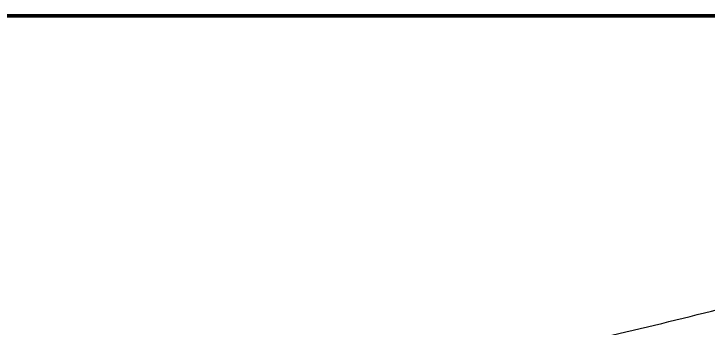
# Model space of a CAD drawing. Header units: inches. Extents: x -221585 to 401252, y -284294 to 332380.
# Drawn here: x 175838 to 177021, y 54905 to 55441 of the extents above; entities that cross this region are included whole.
import ezdxf

# ---------------------------------------------------------------- set-up
doc = ezdxf.new("R2010")
doc.units = ezdxf.units.IN
doc.header["$MEASUREMENT"] = 0

msp = doc.modelspace()

# ---------------------------------------------------------------- linework, layer by layer
at = {"color": 6, "const_width": 6.3}
msp.add_lwpolyline([(179533.7062884435, 49636.95075043432), (170918.3629800479, 49636.95075043432), (170918.3629800479, 55438.13973692014), (179533.7062884435, 55438.13973692014)], close=True, dxfattribs=at)
at = {"color": 20, "ltscale": 10}
msp.add_arc((174578.6198291492, 64659.757249673, -0.42108625411155), 10028.5, 282.2720164353184, 284.5579408504911, dxfattribs=at)

doc.saveas('drawing.dxf')
